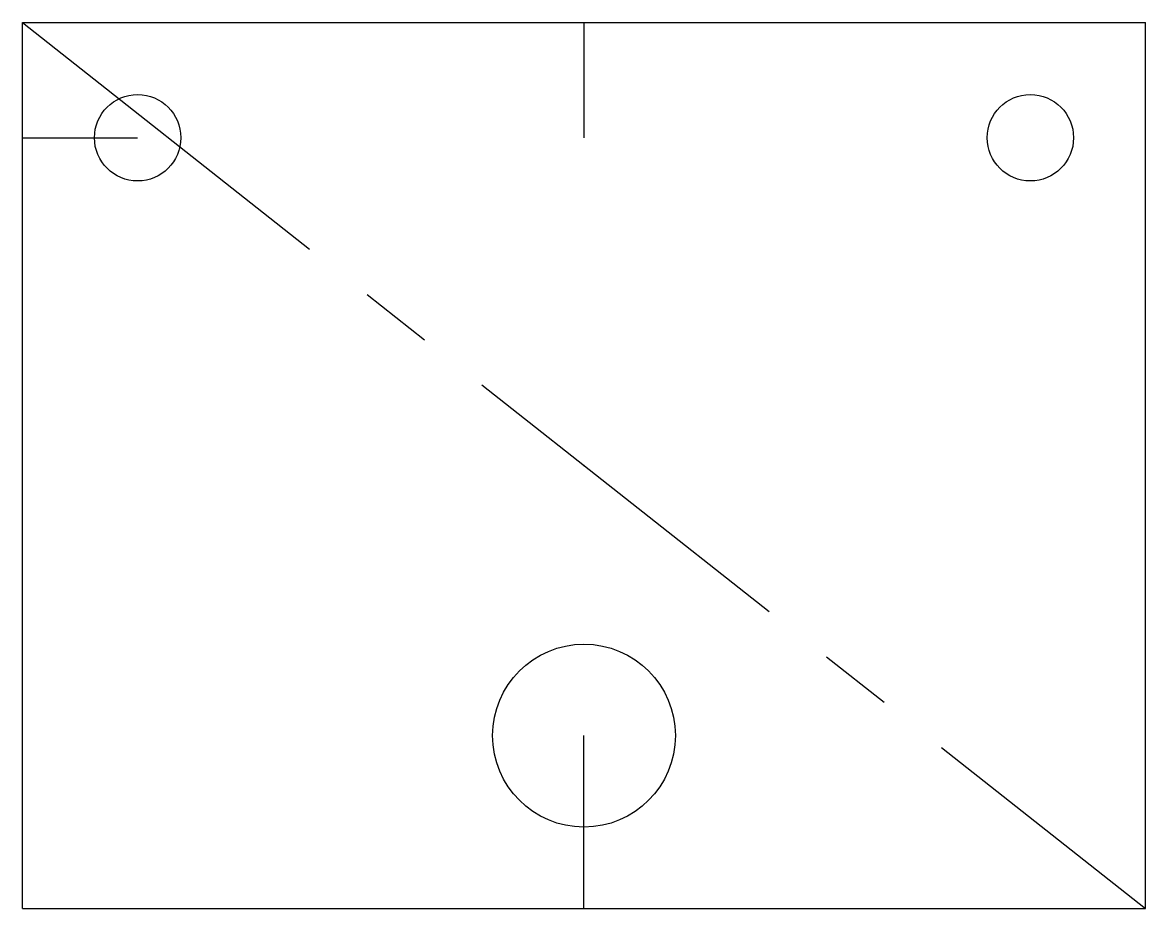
# Model space of a CAD drawing. Header units: millimetres. Extents: x -19.5 to 19.5, y -15.4 to 15.4.
import ezdxf

# ---------------------------------------------------------------- set-up
doc = ezdxf.new("R2010")
doc.units = ezdxf.units.MM
doc.header["$PDSIZE"] = -1
doc.linetypes.add('CENTERX2', pattern=[20.32, 12.7, -2.54, 2.54, -2.54])

msp = doc.modelspace()

# ---------------------------------------------------------------- linework, layer by layer
at = {"color": 7, "linetype": 'Continuous'}
for p, q in [((-19.5, -15.375), (-19.5, 15.375)), ((-19.5, 15.375), (19.5, 15.375)), ((19.5, -15.375), (19.5, 15.375)), ((-19.5, -15.375), (19.5, -15.375))]:
    msp.add_line(p, q, dxfattribs=at)
at = {"color": 7, "linetype": 'CENTERX2'}
for p, q in [((-19.5, 15.375), (19.5, -15.375)), ((0, 15.375), (0, 11.375)), ((-19.5, 11.375), (-15.5, 11.375)), ((0, -15.375), (0, -9.375))]:
    msp.add_line(p, q, dxfattribs=at)
at = {"color": 7, "linetype": 'Continuous'}
for centre, radius in [((-15.5, 11.375), 1.5), ((15.5, 11.375), 1.5), ((0, -9.375), 3.175)]:
    msp.add_circle(centre, radius, dxfattribs=at)
msp.add_point((0, 0), dxfattribs=at)

doc.saveas('drawing.dxf')
